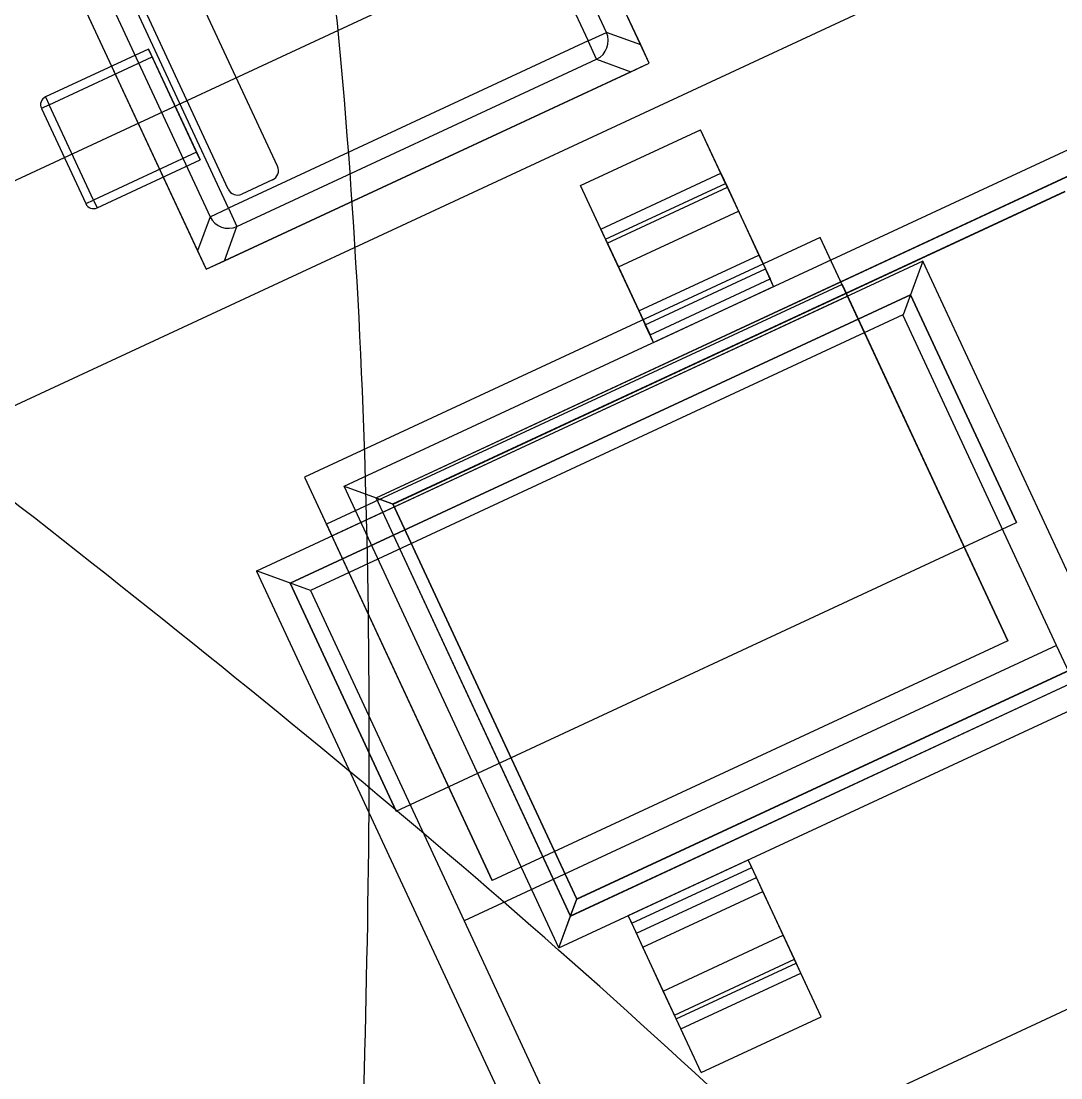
# Model space of a CAD drawing. Header units: millimetres. Extents: x 15 to 205, y 5 to 292.
# Drawn here: x 82.34 to 84.892, y 178.787 to 181.381 of the extents above; entities that cross this region are included whole.
import ezdxf

# ---------------------------------------------------------------- set-up
doc = ezdxf.new("R2010")
doc.units = ezdxf.units.MM

msp = doc.modelspace()

# ---------------------------------------------------------------- linework, layer by layer
at = {"color": 7, "linetype": 'Continuous', "lineweight": 25}
for p, q in [((95.3975, 187.0694), (70.0088, 175.2621)), ((70.2196, 174.8087), (95.6083, 186.616)), ((96.635, 184.4084), (71.2462, 172.6012)), ((83.882, 181.278), (83.5447, 182.0034)), ((83.8611, 181.323), (83.5656, 181.9584)), ((83.7769, 181.3537), (83.5348, 181.8742)), ((83.4898, 181.8533), (83.7319, 181.3328)), ((82.4566, 181.4974), (82.7939, 180.772)), ((82.9692, 181.0252), (82.7597, 181.4757)), ((82.4775, 181.4524), (82.773, 180.817)), ((82.8487, 180.9221), (82.6067, 181.4426)), ((82.5617, 181.4216), (82.8037, 180.9012)), ((82.8483, 180.969), (82.6388, 181.4195)), ((83.7319, 181.3328), (82.8487, 180.9221)), ((83.7319, 181.3328), (83.7769, 181.3537)), ((83.7528, 181.2878), (83.7319, 181.3328)), ((83.8611, 181.323), (83.7769, 181.3537)), ((82.6527, 181.3129), (82.3997, 181.1952)), ((82.6527, 181.3129), (82.7792, 181.0408)), ((82.6615, 181.2938), (82.6527, 181.3129)), ((83.882, 181.278), (83.8611, 181.323)), ((82.4085, 181.1762), (82.6615, 181.2938)), ((82.7703, 181.0599), (82.6615, 181.2938)), ((82.7939, 180.772), (83.882, 181.278)), ((82.8697, 180.8771), (83.7528, 181.2878)), ((83.7528, 181.2878), (83.837, 181.2571)), ((83.837, 181.2571), (83.882, 181.278)), ((82.8389, 180.7929), (83.837, 181.2571)), ((82.4085, 181.1762), (82.3895, 181.1673)), ((82.3997, 181.1952), (82.4085, 181.1762)), ((82.5173, 180.9422), (82.4085, 181.1762)), ((82.3895, 181.1673), (82.4983, 180.9334)), ((83.7133, 180.9779), (84.008, 181.1149)), ((84.0694, 180.9831), (84.008, 181.1149)), ((84.0579, 181.0078), (84.008, 181.1149)), ((83.1332, 180.2394), (84.9466, 181.0827)), ((82.7703, 181.0599), (82.5173, 180.9422)), ((82.7792, 181.0408), (82.7703, 181.0599)), ((82.5262, 180.9232), (82.7792, 181.0408)), ((82.9569, 180.9915), (82.882, 180.9566)), ((83.2112, 180.2109), (84.9181, 181.0047)), ((83.2118, 180.2107), (84.9179, 181.0041)), ((83.7632, 180.8707), (84.0579, 181.0078)), ((84.0579, 181.0078), (84.0737, 180.9737)), ((83.7747, 180.846), (83.7133, 180.9779)), ((83.7632, 180.8707), (83.7133, 180.9779)), ((83.7747, 180.846), (84.0694, 180.9831)), ((83.779, 180.8366), (84.0737, 180.9737)), ((84.0694, 180.9831), (84.1011, 180.9149)), ((84.0737, 180.9737), (84.1512, 180.8071)), ((82.4983, 180.9334), (82.5173, 180.9422)), ((82.5173, 180.9422), (82.5262, 180.9232)), ((83.2523, 180.1959), (84.9031, 180.9636)), ((83.253, 180.1956), (84.9029, 180.9629)), ((82.8037, 180.9012), (82.8487, 180.9221)), ((82.8487, 180.9221), (82.8697, 180.8771)), ((83.8064, 180.7778), (84.1011, 180.9149)), ((84.1011, 180.9149), (84.1785, 180.7483)), ((82.8037, 180.9012), (82.773, 180.817)), ((82.8389, 180.7929), (82.8697, 180.8771)), ((83.7632, 180.8707), (83.779, 180.8366)), ((84.3016, 180.85), (83.0358, 180.2614)), ((84.3016, 180.85), (83.0358, 180.2614)), ((83.7747, 180.846), (83.8064, 180.7778)), ((83.779, 180.8366), (83.8565, 180.6701)), ((84.7621, 179.8599), (84.3016, 180.85)), ((84.3687, 180.7059), (84.3016, 180.85)), ((82.773, 180.817), (82.7939, 180.772)), ((82.7939, 180.772), (82.8389, 180.7929)), ((84.5536, 180.7919), (82.9179, 180.0312)), ((84.5536, 180.7919), (82.9179, 180.0312)), ((83.8565, 180.6701), (84.1512, 180.8071)), ((84.1512, 180.8071), (84.167, 180.773)), ((84.5534, 180.7923), (84.505, 180.6601)), ((85.855, 177.9937), (84.5536, 180.7919)), ((85.855, 177.9937), (84.5536, 180.7919)), ((83.8064, 180.7778), (83.8838, 180.6113)), ((83.8723, 180.636), (84.167, 180.773)), ((84.1872, 180.7296), (84.167, 180.773)), ((84.3552, 180.7349), (83.0894, 180.1462)), ((84.3552, 180.7349), (83.0894, 180.1462)), ((83.8838, 180.6113), (84.1785, 180.7483)), ((84.1872, 180.7296), (84.1785, 180.7483)), ((84.3687, 180.7059), (84.3552, 180.7349)), ((84.3552, 180.7349), (84.7621, 179.8599)), ((84.5236, 180.7095), (83.0002, 180.0011)), ((83.0002, 180.0011), (84.5236, 180.7095)), ((83.8926, 180.5925), (84.1872, 180.7296)), ((84.7837, 180.1501), (84.5236, 180.7095)), ((84.5236, 180.7095), (84.7837, 180.1501)), ((83.1028, 180.1172), (84.3687, 180.7059)), ((83.1028, 180.1172), (84.3687, 180.7059)), ((84.5047, 180.66), (83.0503, 179.9836)), ((83.8565, 180.6701), (83.8723, 180.636)), ((84.8821, 179.8484), (84.5047, 180.66)), ((83.8926, 180.5925), (83.8723, 180.636)), ((83.8926, 180.5925), (83.8838, 180.6113)), ((83.0358, 180.2614), (83.4963, 179.2712)), ((83.0358, 180.2614), (83.1028, 180.1172)), ((83.1332, 180.2394), (83.2118, 180.2107)), ((83.6603, 179.1059), (83.1332, 180.2394)), ((83.1332, 180.2394), (83.2112, 180.2109)), ((83.2112, 180.2109), (83.2523, 180.1959)), ((83.6888, 179.184), (83.2112, 180.2109)), ((83.2118, 180.2107), (83.253, 180.1956)), ((83.689, 179.1846), (83.2118, 180.2107)), ((83.7038, 179.2251), (83.2523, 180.1959)), ((83.704, 179.2258), (83.253, 180.1956)), ((83.0894, 180.1462), (83.1028, 180.1172)), ((83.4963, 179.2712), (83.0894, 180.1462)), ((83.2604, 179.4416), (84.7837, 180.1501)), ((83.2604, 179.4416), (84.7837, 180.1501)), ((83.05, 179.9834), (82.9177, 180.0316)), ((82.9179, 180.0312), (84.2192, 177.233)), ((82.9179, 180.0312), (84.2192, 177.233)), ((83.0002, 180.0011), (83.2604, 179.4416)), ((83.2604, 179.4416), (83.0002, 180.0011)), ((83.0503, 179.9836), (83.4277, 179.172)), ((83.7038, 179.2251), (85.3546, 179.9928)), ((83.704, 179.2258), (85.3539, 179.9931)), ((83.6888, 179.184), (85.3957, 179.9778)), ((83.689, 179.1846), (85.3951, 179.978)), ((83.6603, 179.1059), (85.4737, 179.9493)), ((84.7621, 179.8599), (83.4963, 179.2712)), ((84.7621, 179.8599), (83.4963, 179.2712)), ((84.8821, 179.8484), (83.4277, 179.172)), ((84.8821, 179.8484), (83.4277, 179.172)), ((85.3451, 178.8528), (84.8821, 179.8484)), ((85.3451, 178.8528), (84.8821, 179.8484)), ((83.8303, 179.185), (84.125, 179.3221)), ((84.1337, 179.3033), (84.125, 179.3221)), ((84.1452, 179.2786), (84.125, 179.3221)), ((83.839, 179.1663), (84.1337, 179.3033)), ((84.2111, 179.1368), (84.1337, 179.3033)), ((83.8505, 179.1415), (84.1452, 179.2786)), ((84.161, 179.2445), (84.1452, 179.2786)), ((83.8663, 179.1075), (84.161, 179.2445)), ((84.2385, 179.0779), (84.161, 179.2445)), ((83.6888, 179.184), (83.7038, 179.2251)), ((83.689, 179.1846), (83.704, 179.2258)), ((83.6603, 179.1059), (83.689, 179.1846)), ((83.6603, 179.1059), (83.6888, 179.184)), ((83.839, 179.1663), (83.8303, 179.185)), ((83.8505, 179.1415), (83.8303, 179.185)), ((83.4277, 179.172), (83.8907, 178.1764)), ((83.4277, 179.172), (83.8907, 178.1764)), ((83.9164, 178.9997), (83.839, 179.1663)), ((83.8663, 179.1075), (83.8505, 179.1415)), ((83.9164, 178.9997), (84.2111, 179.1368)), ((84.2429, 179.0686), (84.2111, 179.1368)), ((83.9438, 178.9409), (83.8663, 179.1075)), ((83.9438, 178.9409), (84.2385, 179.0779)), ((84.2544, 179.0438), (84.2385, 179.0779)), ((83.9482, 178.9315), (84.2429, 179.0686)), ((84.3042, 178.9367), (84.2429, 179.0686)), ((83.9597, 178.9068), (84.2544, 179.0438)), ((84.3042, 178.9367), (84.2544, 179.0438)), ((83.9482, 178.9315), (83.9164, 178.9997)), ((83.9597, 178.9068), (83.9438, 178.9409)), ((84.0095, 178.7996), (83.9482, 178.9315)), ((84.0095, 178.7996), (84.3042, 178.9367)), ((84.0095, 178.7996), (83.9597, 178.9068))]:
    msp.add_line(p, q, dxfattribs=at)
for centre, radius, start, end in [((83.7307, 181.3332), 0.0505, 295.9243, 23.9582), ((82.4085, 181.1762), 0.021, 114.9412, 204.9412), ((82.4085, 181.1762), 0.021, 114.9412, 204.9412), ((82.9462, 181.0145), 0.0254, 294.9412, 24.9412), ((82.9462, 181.0145), 0.0254, 294.9412, 24.9412), ((82.8713, 180.9797), 0.0254, 204.9412, 294.9412), ((82.8713, 180.9797), 0.0254, 204.9412, 294.9412), ((82.5173, 180.9422), 0.021, 204.9412, 294.9412), ((82.5173, 180.9422), 0.021, 204.9412, 294.9412), ((82.8491, 180.9232), 0.0505, 205.9243, 293.9582)]:
    msp.add_arc(centre, radius, start, end, dxfattribs=at)
for points, knots in [([(81.4237, 172.0597), (85.5898, 173.9972), (93.9444, 177.8825), (104.3834, 182.7373), (112.6928, 186.6018), (118.8656, 189.4724), (125.0502, 192.3485), (129.1982, 194.2776), (131.2945, 195.2525)], [0, 0, 0, 0, 0.250614, 0.502571, 0.627963, 0.750476, 0.873897, 1, 1, 1, 1]), ([(83.0718, 175.9962), (84.0234, 176.4387), (86.8786, 177.7665), (91.6379, 179.9799), (96.4014, 182.1952), (100.2137, 183.9682), (103.599, 185.5425), (106.7676, 187.0161), (109.7281, 188.3929), (111.2077, 189.081), (111.9476, 189.4251)], [0, 0, 0, 0, 0.098942, 0.296859, 0.494758, 0.593727, 0.692693, 0.846267, 0.923131, 1, 1, 1, 1]), ([(82.7064, 182.7204), (82.7714, 182.6146), (82.9016, 182.4028), (83.0616, 181.8909), (83.1613, 181.0071), (83.2087, 179.7532), (83.1733, 178.394), (83.1115, 177.1292), (83.0851, 176.376), (83.0718, 175.9962)], [0, 0, 0, 0, 0.057942, 0.116044, 0.241905, 0.449389, 0.65667, 0.826884, 1, 1, 1, 1]), ([(85.3425, 177.0522), (85.3035, 177.17), (85.2254, 177.4061), (84.937, 177.8583), (84.3253, 178.504), (83.397, 179.3482), (82.3349, 180.197), (81.3277, 180.9647), (80.7347, 181.4299), (80.4357, 181.6644)], [0, 0, 0, 0, 0.057942, 0.116044, 0.241905, 0.449389, 0.65667, 0.826884, 1, 1, 1, 1])]:
    msp.add_open_spline(points, degree=3, knots=knots, dxfattribs=at)

doc.saveas('drawing.dxf')
